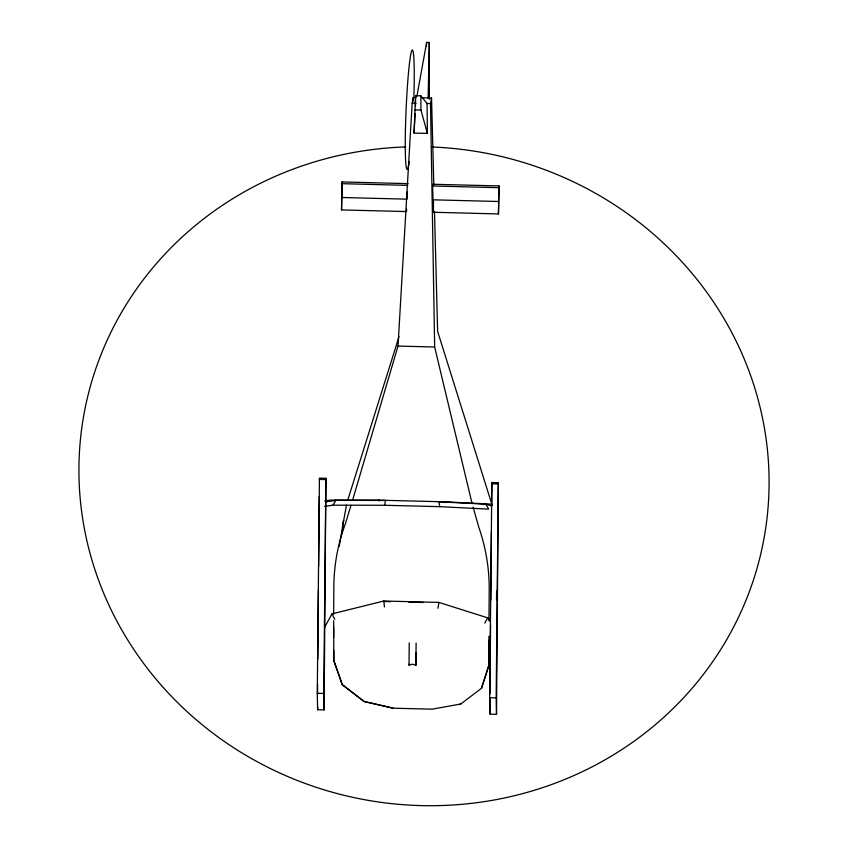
<?xml version="1.0" encoding="UTF-8"?>
<svg xmlns="http://www.w3.org/2000/svg" width="848" height="848" viewBox="0 0 848 848"><rect width="100%" height="100%" fill="white"/><g stroke="black" fill="none" stroke-linecap="round" stroke-linejoin="round"><path stroke-width="1.27" d="M333.656 620.704L333.815 660.592L342.295 684.707L364.11 701.55L393.218 708.197L432.056 709.182L460.761 704.02L481.516 688.269L489.148 664.546L489.02 640.123M333.667 614.249L333.847 586.085A201.792 192.03 10.7 0 1 345.327 523.926L351.03 505.27M408.132 183.634L342.083 181.949L341.521 209.922L406.51 211.576L406.616 209.096M488.957 636.223L489.148 664.546L481.516 688.269M488.999 620.789L489.19 590.049A201.792 192.03 10.7 0 0 478.834 527.329L473.11 507.136M499.027 185.945L498.454 213.929L433.402 212.265L432.586 185.998L432.915 184.26L499.027 185.945L498.454 213.929M317.269 693.304L319.442 478.124L325.918 478.293L324.106 709.924L317.618 709.755L317.269 693.304L323.745 693.463L324.106 709.924M317.576 684.082L317.587 694.501M317.809 659.002L318.424 590.346M318.636 566.581L319.272 496.61M323.745 693.463L325.918 478.293M416.198 652.536L415.902 665.33L412.478 664.175L409.033 665.15L409.234 642.869M415.902 665.33L416.103 643.049M429.374 99.28L429.289 42.464L426.661 42.4L416.887 96.365M489.678 697.703L491.851 482.523L498.327 482.692L496.515 714.323L490.038 714.154L489.678 697.703L496.165 697.862L496.515 714.323M489.943 693.759L490.568 625.114M490.791 600.024L491.416 531.378M491.639 506.288L491.851 482.523M496.165 697.862L498.327 482.692M341.521 209.922L342.083 181.949M428.113 97.944L429.289 42.464M496.493 599.737L496.674 590.706M414.068 133.072L415.605 95.654L420.841 95.792L427.063 103.477L427.381 133.412L414.068 133.072L415.075 113.579M413.008 101.506L413.22 97.562L415.838 97.626M415.478 105.788L415.605 95.654M407.453 191.637L407.029 199.163L341.511 197.489M352.556 500.299L398.009 346.079L412.17 103.096L413.22 97.562M317.618 709.755L317.788 707.232M342.009 533.54L342.168 530.965M342.878 528.951L343.037 526.364M490.038 714.154L489.996 698.9M426.406 46.099L426.661 42.4M339.232 546.345L343.61 520.598L342.412 527.106M324.657 506.394L332.999 505.175L384.685 505.27L385.405 500.447L335.797 500.362L325.462 501.868M437.96 608.313L438.893 602.409L383.815 601.009L332.013 613.878L324.519 627.393M343.292 522.485L346.493 505.143M472.039 503.352L434.664 347.012L430.508 103.562L431.547 98.029L421.753 97.785M433.402 212.265L433.508 200.605M409.033 665.15L409.213 664.154M398.995 336.73L347.691 500.32M484.791 623.121L487.685 617.842L438.893 602.409M332.999 505.175L335.797 500.362M445.38 502.673L446.239 501.868L378.388 500.14L379.215 500.977M459.616 704.222L460.761 704.02M324.763 500.945L330.9 500.055L379.088 500.14M412.17 103.096L416.103 103.202M426.576 103.467L430.508 103.562M414.863 109.88L420.947 110.028L427.381 133.412M341.755 183.677L407.803 185.362M432.586 185.998L498.698 187.684M432.862 199.821L498.444 201.495M398.009 346.079L434.664 347.012M319.198 479.396L325.674 479.565M491.607 483.795L498.094 483.954M384.685 505.27L439.762 506.669L488.671 509.139L485.862 504.189L438.925 501.815L439.762 506.669M383.741 601.497L390.324 601.667M408.757 602.133L423.247 602.504M445.836 501.857L491.183 504.136M393.218 708.186L364.131 701.444L342.295 684.707L333.815 660.592L333.762 650.299M485.862 504.189L490.854 505.737M487.685 617.842L490.123 621.16M332.013 613.878L334.727 619.294M492.147 505.196L437.621 331.377L434.494 211.406M383.815 601.009L384.451 606.945M431.547 98.029L433.816 185.044M420.841 95.792L420.947 110.028M333.635 627.16L333.688 637.442M432.151 147.001A345.645 328.907 10.7 0 1 723.164 645.593A345.645 328.907 10.7 0 1 129.967 643.568A345.645 328.907 10.7 0 1 405.821 146.916M409.234 161.862A59.954 3.646 -87.5 0 1 405.355 133.613A59.954 3.646 -87.5 0 1 411.174 52.618A59.954 3.646 -87.5 0 1 413.866 97.34"/></g></svg>
